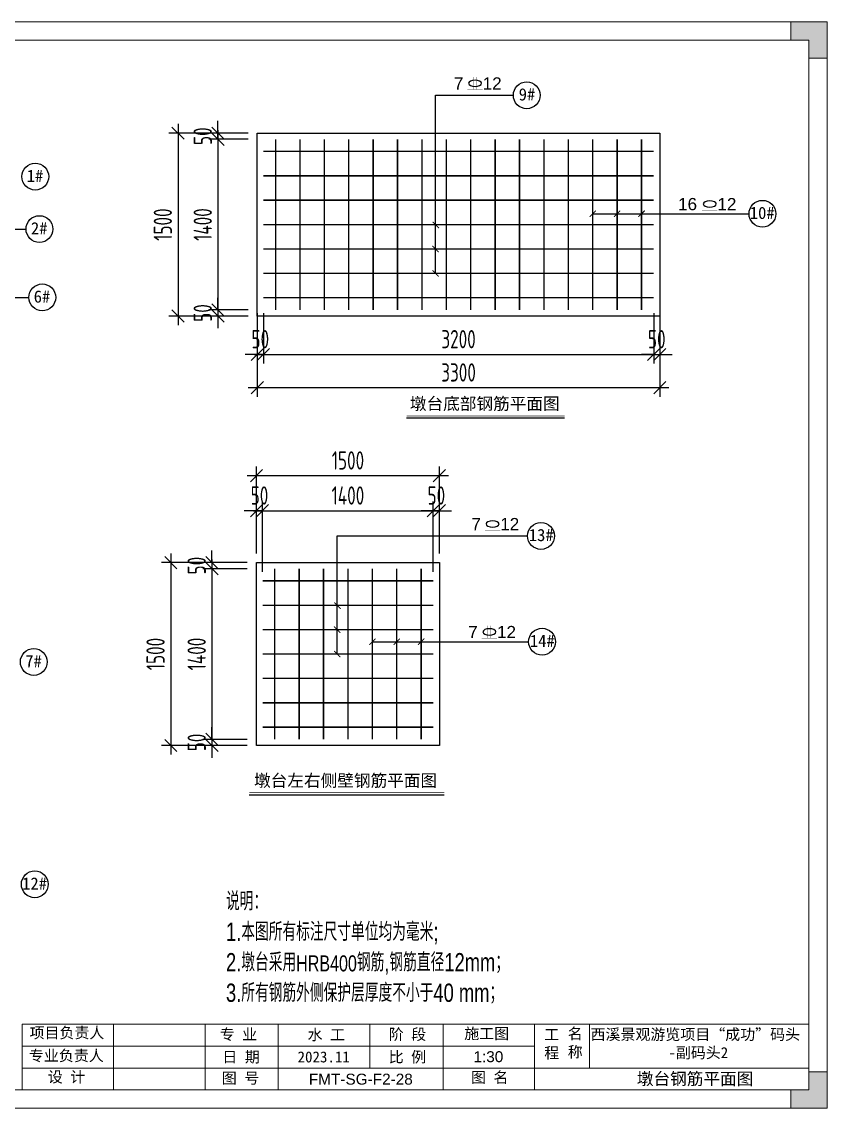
# Model space of a CAD drawing. Header units: millimetres. Extents: x 136606 to 1231039, y 82794 to 127364.
# Drawn here: x 995280 to 1001883, y 118454 to 127364 of the extents above; entities that cross this region are included whole.
import ezdxf
from ezdxf import colors
from ezdxf.entities.mleader import LeaderData, LeaderLine
from ezdxf.math import Vec2, Vec3

# ---------------------------------------------------------------- set-up
doc = ezdxf.new("R2010")
doc.units = ezdxf.units.MM
for name, color, linetype in [('00打印图框', 255, 'Continuous'), ('Frame and TB', 7, 'Continuous'), ('标识', 20, 'Continuous')]:
    doc.layers.add(name, color=color, linetype=linetype)
doc.layers.add('图框', color=7, linetype='Continuous', lineweight=13)
doc.layers.add('文本', color=3, linetype='Continuous', lineweight=13)
doc.styles.add('Arial', font='arial.ttf')
doc.styles.add('hztxt', font='ros1.shx', dxfattribs={"width": 0.8, "bigfont": 'hztxt.shx'})
doc.styles.get("Standard").update_dxf_attribs({"font": 'arial.ttf'})
doc.dimstyles.new('DIM-50', dxfattribs={"dimscale": 50, "dimtxt": 3, "dimasz": 2, "dimexe": 1.5, "dimexo": 1.5, "dimgap": 1, "dimtad": 1, "dimdec": 1, "dimdsep": 46, "dimtxsty": 'hztxt', "dimblk": 'OBLIQUE', "dimcen": 0, "dimdle": 1.5, "dimclrd": 9, "dimclre": 9, "dimclrt": 2, "dimadec": 1, "dimazin": 0, "dimtfac": 1, "dimtdec": 1, "dimtix": 1, "dimtmove": 2, "dimatfit": 3, "dimldrblk": 'OBLIQUE', "dimfxl": 15, "dimtolj": 1, "dimtzin": 0, "dimarcsym": 1})

# ---------------------------------------------------------------- blocks, each defined once
blk = doc.blocks.new('_Oblique')
at = {"color": 0, "linetype": 'ByBlock', "lineweight": -2}
blk.add_line((-0.5, -0.5), (0.5, 0.5), dxfattribs=at)
blk = doc.blocks.new('*D1852')
at = {"color": 9, "lineweight": -2, "transparency": 16777216}
for p, q in [((997253.9, 123003.8), (997253.9, 123428.7)), ((998653.9, 122853.8), (998653.9, 123428.7)), ((997178.9, 123353.7), (998728.9, 123353.7))]:
    blk.add_line(p, q, dxfattribs=at)
at = {"layer": 'Defpoints', "color": 0, "transparency": 16777216}
for p in [(998653.9, 123353.7), (997253.9, 122928.8, 0), (998653.9, 122778.8, 0)]:
    blk.add_point(p, dxfattribs=at)
at = {"color": 9, "lineweight": -2, "transparency": 16777216, "xscale": 100, "yscale": 100, "zscale": 100, "rotation": 180}
blk.add_blockref('_Oblique', (997253.9, 123353.7), dxfattribs=at)
at = {"color": 9, "lineweight": -2, "transparency": 16777216, "xscale": 100, "yscale": 100, "zscale": 100}
blk.add_blockref('_Oblique', (998653.9, 123353.7), dxfattribs=at)
at = {"color": 2, "transparency": 16777216, "insert": (997953.9, 123478.7), "char_height": 150, "attachment_point": 5, "style": 'hztxt'}
blk.add_mtext('\\A1;1400', dxfattribs=at)
blk = doc.blocks.new('*D1853')
at = {"color": 9, "lineweight": -2, "transparency": 16777216}
for p, q in [((997203.9, 123003.8), (997203.9, 123716.3)), ((998703.9, 123003.8), (998703.9, 123716.3)), ((998778.9, 123641.3), (997128.9, 123641.3))]:
    blk.add_line(p, q, dxfattribs=at)
at = {"layer": 'Defpoints', "color": 0, "transparency": 16777216}
for p in [(997203.9, 123641.3), (997203.9, 122928.8, 0), (998703.9, 122928.8, 0)]:
    blk.add_point(p, dxfattribs=at)
at = {"color": 9, "lineweight": -2, "transparency": 16777216, "xscale": 100, "yscale": 100, "zscale": 100, "rotation": 180}
blk.add_blockref('_Oblique', (997203.9, 123641.3), dxfattribs=at)
at = {"color": 9, "lineweight": -2, "transparency": 16777216, "xscale": 100, "yscale": 100, "zscale": 100}
blk.add_blockref('_Oblique', (998703.9, 123641.3), dxfattribs=at)
at = {"color": 2, "transparency": 16777216, "insert": (997953.9, 123766.3), "char_height": 150, "attachment_point": 5, "style": 'hztxt'}
blk.add_mtext('\\A1;1500', dxfattribs=at)
blk = doc.blocks.new('GW-TK')
at = {"layer": '图框', "linetype": 'Continuous', "lineweight": 0}
h = blk.add_hatch(color=256, dxfattribs=at)
h.dxf.hatch_style = 1
h.paths.add_polyline_path([(927593.55, 464715.01), (927593.55, 464710.01), (927598.55, 464710.01), (927598.55, 464705.01), (927603.55, 464705.01), (927603.55, 464715.01)])
h = blk.add_hatch(color=256, dxfattribs=at)
h.dxf.hatch_style = 1
h.paths.add_polyline_path([(927603.55, 464418.01), (927603.55, 464428.01), (927598.55, 464428.01), (927598.55, 464423.01), (927593.55, 464423.01), (927593.55, 464418.01)])
at = {"layer": '图框', "linetype": 'Continuous'}
for p, q in [((927383.55, 464441.02), (927383.55, 464423.01)), ((927408.55, 464441.02), (927408.55, 464423.01)), ((927433.55, 464441.02), (927433.55, 464423.01)), ((927453.55, 464441.02), (927453.55, 464423.01)), ((927478.55, 464441.02), (927478.55, 464429.01)), ((927498.55, 464441.02), (927498.55, 464423.01)), ((927523.55, 464441.02), (927523.55, 464423.01)), ((927538.55, 464441.02), (927538.55, 464429.01)), ((927383.55, 464435.01), (927523.55, 464435.01)), ((927451.56, 464429.01), (927383.55, 464429.01)), ((927383.55, 464429.01), (927598.55, 464429.01))]:
    blk.add_line(p, q, dxfattribs=at)
at = {"layer": '图框'}
for points in [[(927183.55, 464715.01), (927603.55, 464715.01), (927603.55, 464418.01), (927183.55, 464418.01)], [(927188.55, 464710.01), (927598.55, 464710.01), (927598.55, 464423.01), (927188.55, 464423.01)]]:
    blk.add_lwpolyline(points, close=True, dxfattribs=at)
at = {"layer": '图框', "linetype": 'Continuous', "lineweight": 0}
for points in [[(927598.55, 464705.01), (927598.55, 464710.01), (927593.55, 464710.01), (927593.55, 464715.01), (927603.55, 464715.01), (927603.55, 464705.01)], [(927598.55, 464428.01), (927598.55, 464423.01), (927593.55, 464423.01), (927593.55, 464418.01), (927603.55, 464418.01), (927603.55, 464428.01)]]:
    blk.add_lwpolyline(points, close=True, dxfattribs=at)
at = {"layer": '图框', "linetype": 'Continuous'}
blk.add_lwpolyline([(927383.55, 464441.02), (927598.55, 464441.02)], dxfattribs=at)
at = {"layer": '图框', "linetype": 'Continuous', "char_height": 3, "attachment_point": 1}
for s, width, heights, insert in [('{\\fSimSun|b0|i0|c134|p2;项目负责人}', 26.0225, [0], (927385.56, 464440.15)), ('{\\fSimSun|b0|i0|c134|p2;名 称}', 5.2119, [0], (927532.62, 464439.93)), ('{\\fSimSun|b0|i0|c134|p2;专 业}', 12.8345, [0], (927437.53, 464439.73)), ('{\\fSimSun|b0|i0|c134|p2;阶 段}', 17.4775, [0], (927483.73, 464439.73)), ('{\\fSimSun|b0|i0|c134|p2;工 程}', 5.2119, [0], (927526.21, 464439.66)), ('{\\fSimSun|b0|i0|c134|p2;专业负责人}', 24.6361, [2.04], (927385.39, 464433.9)), ('{\\fSimSun|b0|i0|c134|p2;日 期}', 11.224, [0], (927438.25, 464433.55)), ('{\\fSimSun|b0|i0|c134|p2;比 例}', 10.9146, [0], (927483.71, 464433.55)), ('{\\fSimSun|b0|i0|c134|p2;设 计}', 16.2353, [0], (927390.55, 464428.09)), ('{\\fSimSun|b0|i0|c134|p2;图 号}', 23.6261, [0], (927438.11, 464427.75)), ('{\\fSimSun|b0|i0|c134|p2;图 名}', 12.066, [0], (927506.19, 464427.94))]:
    blk.add_mtext_dynamic_manual_height_columns(s, width=width, gutter_width=17.5, heights=heights, dxfattribs=dict(at, insert=insert))
at = {"layer": '图框', "color": 3, "linetype": 'Continuous', "char_height": 3, "attachment_point": 1}
for s, width, insert in [('\\pt9;{\\fSimSun|b0|i0|c134|p2;施工图}', 18.6303, (927504.36, 464439.94)), ('{\\fSimSun|b0|i0|c134|p2;水 工}', 11.224, (927461.55, 464439.63)), ('\\pi0.39911,t9.39911;{\\fSimSun|b0|i0|c134|p2;西溪景观游览项目“成功”码头\\P\\pi21.67411,t30.67411;-副码头2}', 60.0149, (927538.45, 464439.71)), ('{\\fSimSun|b0|i0|c134|p2;2023.11}', 11.224, (927458.8, 464433.55))]:
    blk.add_mtext_dynamic_manual_height_columns(s, width=width, gutter_width=17.5, heights=[0], dxfattribs=dict(at, insert=insert))
blk = doc.blocks.new('*D1880')
at = {"color": 9, "lineweight": -2, "transparency": 16777216}
for p, q in [((996561.6, 126525.3), (996561.6, 124875.3)), ((997135.7, 126450.3), (996486.6, 126450.3)), ((997135.7, 124950.3), (996486.6, 124950.3))]:
    blk.add_line(p, q, dxfattribs=at)
at = {"layer": 'Defpoints', "color": 0, "transparency": 16777216}
for p in [(997210.7, 126450.3), (996561.6, 124950.3), (997210.7, 124950.3)]:
    blk.add_point(p, dxfattribs=at)
at = {"color": 9, "lineweight": -2, "transparency": 16777216, "xscale": 100, "yscale": 100, "zscale": 100}
for p, rotation in [((996561.6, 126450.3), 90), ((996561.6, 124950.3), 270)]:
    blk.add_blockref('_Oblique', p, dxfattribs=dict(at, rotation=rotation))
at = {"color": 2, "transparency": 16777216, "insert": (996436.6, 125700.3), "char_height": 150, "attachment_point": 5, "rotation": 90, "style": 'hztxt'}
blk.add_mtext('\\A1;1500', dxfattribs=at)
blk = doc.blocks.new('*D1882')
at = {"color": 9, "lineweight": -2, "transparency": 16777216}
for p, q in [((997210.7, 124875.3), (997210.7, 124288)), ((1000510.7, 124875.3), (1000510.7, 124288)), ((1000585.7, 124363), (997135.7, 124363))]:
    blk.add_line(p, q, dxfattribs=at)
at = {"layer": 'Defpoints', "color": 0, "transparency": 16777216}
for p in [(997210.7, 124950.3), (1000510.7, 124950.3), (997210.7, 124363)]:
    blk.add_point(p, dxfattribs=at)
at = {"color": 9, "lineweight": -2, "transparency": 16777216, "xscale": 100, "yscale": 100, "zscale": 100, "rotation": 180}
blk.add_blockref('_Oblique', (997210.7, 124363), dxfattribs=at)
at = {"color": 9, "lineweight": -2, "transparency": 16777216, "xscale": 100, "yscale": 100, "zscale": 100}
blk.add_blockref('_Oblique', (1000510.7, 124363), dxfattribs=at)
at = {"color": 2, "transparency": 16777216, "insert": (998860.7, 124488), "char_height": 150, "attachment_point": 5, "style": 'hztxt'}
blk.add_mtext('\\A1;3300', dxfattribs=at)
blk = doc.blocks.new('_ArchTick')
at = {"color": 0, "linetype": 'ByBlock', "const_width": 0.15}
blk.add_lwpolyline([(-0.5, -0.5), (0.5, 0.5)], dxfattribs=at)
blk = doc.blocks.new('*D1897')
at = {"color": 9, "lineweight": -2, "transparency": 16777216}
for p, q in [((997203.9, 123003.8), (997203.9, 123428.7)), ((997253.9, 122853.8), (997253.9, 123428.7)), ((997203.9, 123353.7), (997103.9, 123353.7)), ((997253.9, 123353.7), (997203.9, 123353.7)), ((997253.9, 123353.7), (997353.9, 123353.7))]:
    blk.add_line(p, q, dxfattribs=at)
at = {"layer": 'Defpoints', "color": 0, "transparency": 16777216}
for p in [(997203.9, 123353.7), (997203.9, 122928.8), (997253.9, 122778.8)]:
    blk.add_point(p, dxfattribs=at)
at = {"color": 9, "lineweight": -2, "transparency": 16777216, "xscale": 100, "yscale": 100, "zscale": 100}
blk.add_blockref('_Oblique', (997203.9, 123353.7), dxfattribs=at)
at = {"color": 9, "lineweight": -2, "transparency": 16777216, "xscale": 100, "yscale": 100, "zscale": 100, "rotation": 180}
blk.add_blockref('_Oblique', (997253.9, 123353.7), dxfattribs=at)
at = {"color": 2, "transparency": 16777216, "insert": (997228.9, 123478.7), "char_height": 150, "attachment_point": 5, "style": 'hztxt'}
blk.add_mtext('\\A1;50', dxfattribs=at)
blk = doc.blocks.new('*D1898')
at = {"color": 9, "lineweight": -2, "transparency": 16777216}
for p, q in [((998653.9, 123003.8), (998653.9, 123428.7)), ((998703.9, 123003.8), (998703.9, 123428.7)), ((998653.9, 123353.7), (998553.9, 123353.7)), ((998703.9, 123353.7), (998653.9, 123353.7)), ((998703.9, 123353.7), (998803.9, 123353.7))]:
    blk.add_line(p, q, dxfattribs=at)
at = {"layer": 'Defpoints', "color": 0, "transparency": 16777216}
for p in [(998653.9, 123353.7), (998653.9, 122928.8), (998703.9, 122928.8)]:
    blk.add_point(p, dxfattribs=at)
at = {"color": 9, "lineweight": -2, "transparency": 16777216, "xscale": 100, "yscale": 100, "zscale": 100}
blk.add_blockref('_Oblique', (998653.9, 123353.7), dxfattribs=at)
at = {"color": 9, "lineweight": -2, "transparency": 16777216, "xscale": 100, "yscale": 100, "zscale": 100, "rotation": 180}
blk.add_blockref('_Oblique', (998703.9, 123353.7), dxfattribs=at)
at = {"color": 2, "transparency": 16777216, "insert": (998678.9, 123478.7), "char_height": 150, "attachment_point": 5, "style": 'hztxt'}
blk.add_mtext('\\A1;50', dxfattribs=at)
blk = doc.blocks.new('*D1899')
at = {"color": 9, "lineweight": -2, "transparency": 16777216}
for p, q in [((996888.7, 126450.3), (996888.7, 126550.3)), ((997135.7, 126450.3), (996813.7, 126450.3)), ((996888.7, 126400.3), (996888.7, 126450.3)), ((997135.7, 126400.3), (996813.7, 126400.3)), ((996888.7, 126400.3), (996888.7, 126300.3))]:
    blk.add_line(p, q, dxfattribs=at)
at = {"layer": 'Defpoints', "color": 0, "transparency": 16777216}
for p in [(996888.7, 126450.3), (997210.7, 126450.3), (997210.7, 126400.3)]:
    blk.add_point(p, dxfattribs=at)
at = {"color": 9, "lineweight": -2, "transparency": 16777216, "xscale": 100, "yscale": 100, "zscale": 100}
for p, rotation in [((996888.7, 126450.3), 270), ((996888.7, 126400.3), 90)]:
    blk.add_blockref('_Oblique', p, dxfattribs=dict(at, rotation=rotation))
at = {"color": 2, "transparency": 16777216, "insert": (996763.7, 126425.3), "char_height": 150, "attachment_point": 5, "rotation": 90, "style": 'hztxt'}
blk.add_mtext('\\A1;50', dxfattribs=at)
blk = doc.blocks.new('*D1900')
at = {"color": 9, "lineweight": -2, "transparency": 16777216}
for p, q in [((996888.7, 126475.3), (996888.7, 124925.3)), ((997135.7, 126400.3), (996813.7, 126400.3)), ((997135.7, 125000.3), (996813.7, 125000.3))]:
    blk.add_line(p, q, dxfattribs=at)
at = {"layer": 'Defpoints', "color": 0, "transparency": 16777216}
for p in [(997210.7, 126400.3), (996888.7, 125000.3), (997210.7, 125000.3)]:
    blk.add_point(p, dxfattribs=at)
at = {"color": 9, "lineweight": -2, "transparency": 16777216, "xscale": 100, "yscale": 100, "zscale": 100}
for p, rotation in [((996888.7, 126400.3), 90), ((996888.7, 125000.3), 270)]:
    blk.add_blockref('_Oblique', p, dxfattribs=dict(at, rotation=rotation))
at = {"color": 2, "transparency": 16777216, "insert": (996763.7, 125700.3), "char_height": 150, "attachment_point": 5, "rotation": 90, "style": 'hztxt'}
blk.add_mtext('\\A1;1400', dxfattribs=at)
blk = doc.blocks.new('*D1901')
at = {"color": 9, "lineweight": -2, "transparency": 16777216}
for p, q in [((996888.7, 125000.3), (996888.7, 125100.3)), ((997135.7, 125000.3), (996813.7, 125000.3)), ((997135.7, 124950.3), (996813.7, 124950.3)), ((996888.7, 125000.3), (996888.7, 124950.3)), ((996888.7, 124950.3), (996888.7, 124850.3))]:
    blk.add_line(p, q, dxfattribs=at)
at = {"layer": 'Defpoints', "color": 0, "transparency": 16777216}
for p in [(996888.7, 124950.3), (997210.7, 125000.3), (997210.7, 124950.3)]:
    blk.add_point(p, dxfattribs=at)
at = {"color": 9, "lineweight": -2, "transparency": 16777216, "xscale": 100, "yscale": 100, "zscale": 100}
for p, rotation in [((996888.7, 125000.3), 270), ((996888.7, 124950.3), 90)]:
    blk.add_blockref('_Oblique', p, dxfattribs=dict(at, rotation=rotation))
at = {"color": 2, "transparency": 16777216, "insert": (996763.7, 124975.3), "char_height": 150, "attachment_point": 5, "rotation": 90, "style": 'hztxt'}
blk.add_mtext('\\A1;50', dxfattribs=at)
blk = doc.blocks.new('*D1902')
at = {"color": 9, "lineweight": -2, "transparency": 16777216}
for p, q in [((997210.7, 124975.3), (997210.7, 124560.6)), ((997260.7, 124975.3), (997260.7, 124560.6)), ((997210.7, 124635.6), (997110.7, 124635.6)), ((997260.7, 124635.6), (997210.7, 124635.6)), ((997260.7, 124635.6), (997360.7, 124635.6))]:
    blk.add_line(p, q, dxfattribs=at)
at = {"layer": 'Defpoints', "color": 0, "transparency": 16777216}
for p in [(997210.7, 125050.3), (997260.7, 125050.3), (997210.7, 124635.6)]:
    blk.add_point(p, dxfattribs=at)
at = {"color": 9, "lineweight": -2, "transparency": 16777216, "xscale": 100, "yscale": 100, "zscale": 100}
blk.add_blockref('_Oblique', (997210.7, 124635.6), dxfattribs=at)
at = {"color": 9, "lineweight": -2, "transparency": 16777216, "xscale": 100, "yscale": 100, "zscale": 100, "rotation": 180}
blk.add_blockref('_Oblique', (997260.7, 124635.6), dxfattribs=at)
at = {"color": 2, "transparency": 16777216, "insert": (997235.7, 124760.6), "char_height": 150, "attachment_point": 5, "style": 'hztxt'}
blk.add_mtext('\\A1;50', dxfattribs=at)
blk = doc.blocks.new('*D1903')
at = {"color": 9, "lineweight": -2, "transparency": 16777216}
for p, q in [((997260.7, 124975.3), (997260.7, 124560.6)), ((1000460.7, 124975.3), (1000460.7, 124560.6)), ((997185.7, 124635.6), (1000535.7, 124635.6))]:
    blk.add_line(p, q, dxfattribs=at)
at = {"layer": 'Defpoints', "color": 0, "transparency": 16777216}
for p in [(997260.7, 125050.3), (1000460.7, 125050.3), (1000460.7, 124635.6)]:
    blk.add_point(p, dxfattribs=at)
at = {"color": 9, "lineweight": -2, "transparency": 16777216, "xscale": 100, "yscale": 100, "zscale": 100, "rotation": 180}
blk.add_blockref('_Oblique', (997260.7, 124635.6), dxfattribs=at)
at = {"color": 9, "lineweight": -2, "transparency": 16777216, "xscale": 100, "yscale": 100, "zscale": 100}
blk.add_blockref('_Oblique', (1000460.7, 124635.6), dxfattribs=at)
at = {"color": 2, "transparency": 16777216, "insert": (998860.7, 124760.6), "char_height": 150, "attachment_point": 5, "style": 'hztxt'}
blk.add_mtext('\\A1;3200', dxfattribs=at)
blk = doc.blocks.new('*D1904')
at = {"color": 9, "lineweight": -2, "transparency": 16777216}
for p, q in [((1000460.7, 124975.3), (1000460.7, 124560.6)), ((1000510.7, 124975.3), (1000510.7, 124560.6)), ((1000460.7, 124635.6), (1000360.7, 124635.6)), ((1000460.7, 124635.6), (1000510.7, 124635.6)), ((1000510.7, 124635.6), (1000610.7, 124635.6))]:
    blk.add_line(p, q, dxfattribs=at)
at = {"layer": 'Defpoints', "color": 0, "transparency": 16777216}
for p in [(1000460.7, 125050.3), (1000510.7, 125050.3), (1000510.7, 124635.6)]:
    blk.add_point(p, dxfattribs=at)
at = {"color": 9, "lineweight": -2, "transparency": 16777216, "xscale": 100, "yscale": 100, "zscale": 100}
blk.add_blockref('_Oblique', (1000460.7, 124635.6), dxfattribs=at)
at = {"color": 9, "lineweight": -2, "transparency": 16777216, "xscale": 100, "yscale": 100, "zscale": 100, "rotation": 180}
blk.add_blockref('_Oblique', (1000510.7, 124635.6), dxfattribs=at)
at = {"color": 2, "transparency": 16777216, "insert": (1000485.7, 124760.6), "char_height": 150, "attachment_point": 5, "style": 'hztxt'}
blk.add_mtext('\\A1;50', dxfattribs=at)
blk = doc.blocks.new('钢筋符号')
at = {"const_width": 1}
for points in [[(327746.8, 120569.8), (327746.8, 120466.6)], [(327771.8, 120569.8), (327771.8, 120466.6)], [(327696.8, 120466.6), (327821.8, 120466.6)]]:
    blk.add_lwpolyline(points, dxfattribs=at)
blk.add_ellipse((327759.3, 120517.6), major_axis=(53.4, 0), ratio=0.493333)
blk = doc.blocks.new('*U1922')
at = {"layer": 'Frame and TB'}
blk.add_blockref('钢筋符号', (-327759.3, -120518.2), dxfattribs=at)
blk = doc.blocks.new('*U1923')
at = {"color": 0, "linetype": 'ByBlock', "lineweight": -2, "transparency": 16777216}
blk.add_blockref('*U1922', (0, 0), dxfattribs=at)
blk = doc.blocks.new('*U1920')
at = {"layer": 'Frame and TB'}
blk.add_blockref('钢筋符号', (-327759.3, -120518.2), dxfattribs=at)
blk = doc.blocks.new('*U1921')
at = {"color": 0, "linetype": 'ByBlock', "lineweight": -2, "transparency": 16777216}
blk.add_blockref('*U1920', (0, 0), dxfattribs=at)
blk = doc.blocks.new('*U1926')
at = {"layer": 'Frame and TB'}
blk.add_blockref('钢筋符号', (-327759.3, -120518.2), dxfattribs=at)
blk = doc.blocks.new('*U1927')
at = {"color": 0, "linetype": 'ByBlock', "lineweight": -2, "transparency": 16777216}
blk.add_blockref('*U1926', (0, 0), dxfattribs=at)
blk = doc.blocks.new('*U1924')
at = {"layer": 'Frame and TB'}
blk.add_blockref('钢筋符号', (-327759.3, -120518.2), dxfattribs=at)
blk = doc.blocks.new('*U1925')
at = {"color": 0, "linetype": 'ByBlock', "lineweight": -2, "transparency": 16777216}
blk.add_blockref('*U1924', (0, 0), dxfattribs=at)
blk = doc.blocks.new('*D1928')
at = {"color": 9, "lineweight": -2, "transparency": 16777216}
for p, q in [((996839.1, 122928.8), (996839.1, 123028.8)), ((997128.9, 122928.8), (996764.1, 122928.8)), ((997128.9, 122878.8), (996764.1, 122878.8)), ((996839.1, 122928.8), (996839.1, 122878.8)), ((996839.1, 122878.8), (996839.1, 122778.8))]:
    blk.add_line(p, q, dxfattribs=at)
at = {"layer": 'Defpoints', "color": 0, "transparency": 16777216}
for p in [(996839.1, 122878.8), (997203.9, 122928.8, 0), (997203.9, 122878.8, 0)]:
    blk.add_point(p, dxfattribs=at)
at = {"color": 9, "lineweight": -2, "transparency": 16777216, "xscale": 100, "yscale": 100, "zscale": 100}
for p, rotation in [((996839.1, 122928.8), 270), ((996839.1, 122878.8), 90)]:
    blk.add_blockref('_Oblique', p, dxfattribs=dict(at, rotation=rotation))
at = {"color": 2, "transparency": 16777216, "insert": (996714.1, 122903.8), "char_height": 150, "attachment_point": 5, "rotation": 90, "style": 'hztxt'}
blk.add_mtext('\\A1;50', dxfattribs=at)
blk = doc.blocks.new('*D1929')
at = {"color": 9, "lineweight": -2, "transparency": 16777216}
for p, q in [((997128.9, 122878.8), (996764.1, 122878.8)), ((996839.1, 122953.8), (996839.1, 121403.8)), ((997128.9, 121478.8), (996764.1, 121478.8))]:
    blk.add_line(p, q, dxfattribs=at)
at = {"layer": 'Defpoints', "color": 0, "transparency": 16777216}
for p in [(997203.9, 122878.8, 0), (996839.1, 121478.8), (997203.9, 121478.8, 0)]:
    blk.add_point(p, dxfattribs=at)
at = {"color": 9, "lineweight": -2, "transparency": 16777216, "xscale": 100, "yscale": 100, "zscale": 100}
for p, rotation in [((996839.1, 122878.8), 90), ((996839.1, 121478.8), 270)]:
    blk.add_blockref('_Oblique', p, dxfattribs=dict(at, rotation=rotation))
at = {"color": 2, "transparency": 16777216, "insert": (996714.1, 122178.8), "char_height": 150, "attachment_point": 5, "rotation": 90, "style": 'hztxt'}
blk.add_mtext('\\A1;1400', dxfattribs=at)
blk = doc.blocks.new('*D1930')
at = {"color": 9, "lineweight": -2, "transparency": 16777216}
for p, q in [((996501.9, 123003.8), (996501.9, 121353.8)), ((997128.9, 122928.8), (996426.9, 122928.8)), ((997128.9, 121428.8), (996426.9, 121428.8))]:
    blk.add_line(p, q, dxfattribs=at)
at = {"layer": 'Defpoints', "color": 0, "transparency": 16777216}
for p in [(997203.9, 122928.8, 0), (996501.9, 121428.8), (997203.9, 121428.8, 0)]:
    blk.add_point(p, dxfattribs=at)
at = {"color": 9, "lineweight": -2, "transparency": 16777216, "xscale": 100, "yscale": 100, "zscale": 100}
for p, rotation in [((996501.9, 122928.8), 90), ((996501.9, 121428.8), 270)]:
    blk.add_blockref('_Oblique', p, dxfattribs=dict(at, rotation=rotation))
at = {"color": 2, "transparency": 16777216, "insert": (996376.9, 122178.8), "char_height": 150, "attachment_point": 5, "rotation": 90, "style": 'hztxt'}
blk.add_mtext('\\A1;1500', dxfattribs=at)
blk = doc.blocks.new('*D1931')
at = {"color": 9, "lineweight": -2, "transparency": 16777216}
for p, q in [((996839.1, 121478.8), (996839.1, 121578.8)), ((997128.9, 121478.8), (996764.1, 121478.8)), ((996839.1, 121478.8), (996839.1, 121428.8)), ((997128.9, 121428.8), (996764.1, 121428.8)), ((996839.1, 121428.8), (996839.1, 121328.8))]:
    blk.add_line(p, q, dxfattribs=at)
at = {"layer": 'Defpoints', "color": 0, "transparency": 16777216}
for p in [(997203.9, 121478.8), (996839.1, 121428.8), (997203.9, 121428.8)]:
    blk.add_point(p, dxfattribs=at)
at = {"color": 9, "lineweight": -2, "transparency": 16777216, "xscale": 100, "yscale": 100, "zscale": 100}
for p, rotation in [((996839.1, 121478.8), 270), ((996839.1, 121428.8), 90)]:
    blk.add_blockref('_Oblique', p, dxfattribs=dict(at, rotation=rotation))
at = {"color": 2, "transparency": 16777216, "insert": (996714.1, 121453.8), "char_height": 150, "attachment_point": 5, "rotation": 90, "style": 'hztxt'}
blk.add_mtext('\\A1;50', dxfattribs=at)

msp = doc.modelspace()

# ---------------------------------------------------------------- linework, layer by layer
for p, q in [((998434.4163, 124115.743), (999729.324, 124115.743)), ((997145.2914, 121025.3509), (998744.0186, 121025.3509))]:
    msp.add_line(p, q)
msp.add_lwpolyline([(997210.679, 126450.3416), (1000510.679, 126450.3416), (1000510.679, 124950.3416), (997210.679, 124950.3416), (997210.679, 126450.3416)])
for points, const_width in [([(1000134.8392, 125763.3283), (1000186.6013, 125814.7396)], 8), ([(1000334.8392, 125763.3283), (1000386.6013, 125814.7396)], 8), ([(998700.4039, 125671.7865), (998648.6418, 125723.1978)], 8), ([(998698.4051, 125474.612), (998646.643, 125526.0233)], 8), ([(998434.4163, 124131.543), (999729.324, 124131.543)], 5.4), ([(997893.9257, 122550.2487), (997842.1636, 122601.6601)], 8), ([(997891.9269, 122353.0743), (997840.1648, 122404.4856)], 8), ([(998328.0392, 122254.1074), (998379.8013, 122305.5187)], 8), ([(998528.0392, 122254.1074), (998579.8013, 122305.5187)], 8), ([(997145.2914, 121041.1509), (998744.0186, 121041.1509)], 5.4)]:
    msp.add_lwpolyline(points, dxfattribs=dict(const_width=const_width))
msp.add_lwpolyline([(997203.9202, 122928.7799), (998703.9202, 122928.7799), (998703.9202, 121428.8039), (997203.9202, 121428.8039)], close=True)
for centre in [(999419.9052, 126760.7947), (995390.9061, 126093.9118), (1001352.2665, 125789.0339), (995425.2816, 125663.4013), (995448.1275, 125103.3379), (999536.5946, 123147.3238), (999545.4665, 122279.813), (995378.8156, 122113.9797), (995387.0468, 120290.5647)]:
    msp.add_circle(centre, 110)
at = {"layer": '标识', "const_width": 12}
for points in [[(997360.7202, 126400.3176), (997360.7202, 125000.3176)], [(997560.7202, 126400.3176), (997560.7202, 125000.3176)], [(997760.7202, 126400.3176), (997760.7202, 125000.3176)], [(997960.7202, 126400.3176), (997960.7202, 125000.3176)], [(998160.7202, 126400.3176), (998160.7202, 125000.3176)], [(998360.7202, 126400.3176), (998360.7202, 125000.3176)], [(998560.7202, 126400.3176), (998560.7202, 125000.3176)], [(998760.7202, 126400.3176), (998760.7202, 125000.3176)], [(998960.7202, 126400.3176), (998960.7202, 125000.3176)], [(999160.7202, 126400.3176), (999160.7202, 125000.3176)], [(999360.7202, 126400.3176), (999360.7202, 125000.3176)], [(999560.7202, 126400.3176), (999560.7202, 125000.3176)], [(999760.7202, 126400.3176), (999760.7202, 125000.3176)], [(999960.7202, 126400.3176), (999960.7202, 125000.3176)], [(1000160.7202, 126400.3176), (1000160.7202, 125000.3176)], [(1000360.7202, 126400.3176), (1000360.7202, 125000.3176)], [(997260.7202, 126300.3176), (1000460.679, 126300.3176)], [(997260.7202, 126100.3176), (1000460.679, 126100.3176)], [(997260.7202, 125900.3176), (1000460.679, 125900.3176)], [(997260.7202, 125700.3176), (1000460.679, 125700.3176)], [(997260.7202, 125500.3176), (1000460.679, 125500.3176)], [(997260.7202, 125300.3176), (1000460.679, 125300.3176)], [(997260.7202, 125100.3176), (1000460.679, 125100.3176)], [(997353.9202, 122878.7799), (997353.9202, 121478.7799)], [(997553.9202, 122878.7799), (997553.9202, 121478.7799)], [(997753.9202, 122878.7799), (997753.9202, 121478.7799)], [(997953.9202, 122878.7799), (997953.9202, 121478.7799)], [(998153.9202, 122878.7799), (998153.9202, 121478.7799)], [(998353.9202, 122878.7799), (998353.9202, 121478.7799)], [(998553.9202, 122878.7799), (998553.9202, 121478.7799)], [(997253.9202, 122778.7799), (998653.9202, 122778.7799)], [(997253.9202, 122578.7799), (998653.9202, 122578.7799)], [(997253.9202, 122378.7799), (998653.9202, 122378.7799)], [(997253.9202, 122178.7799), (998653.9202, 122178.7799)], [(997253.9202, 121978.7799), (998653.9202, 121978.7799)], [(997253.9202, 121778.7799), (998653.9202, 121778.7799)], [(997253.9202, 121578.7799), (998653.9202, 121578.7799)]]:
    msp.add_lwpolyline(points, dxfattribs=at)

# ---------------------------------------------------------------- block references
at = {"xscale": -1}
for name, p in [('*U1921', (998995.7499, 126859.4823)), ('*U1923', (1000920.0966, 125869.942)), ('*U1925', (999139.4505, 123246.0114)), ('*U1927', (999113.2966, 122360.7211))]:
    msp.add_blockref(name, p, dxfattribs=at)
at = {"layer": '文本', "xscale": 30, "yscale": 30, "zscale": 30}
msp.add_blockref('GW-TK', (-26826223.1272, -13814086.4654), dxfattribs=at)

# ---------------------------------------------------------------- texts
at = {"style": 'Arial'}
for s, p in [('7', (998822.8797, 126807.9874)), ('12', (999058.7764, 126807.9874)), ('16', (1000660.6005, 125818.447)), ('12', (1000983.1231, 125818.447)), ('7', (998966.5803, 123194.5165)), ('12', (999202.477, 123194.5165)), ('7', (998940.4264, 122309.2261)), ('12', (999176.3231, 122309.2261))]:
    msp.add_text(s, height=100, dxfattribs=at).set_placement(p)
at = {"char_height": 100, "attachment_point": 5, "line_spacing_factor": 2, "style": 'Arial'}
for s, insert in [('{\\fSimSun|b0|i0|c134|p2;9#}', (999421.9487, 126767.3391)), ('{\\fSimSun|b0|i0|c134|p2;1#}', (995388.8625, 126100.4563)), ('{\\fSimSun|b0|i0|c134|p2;10#}', (1001350.223, 125795.5784)), ('{\\fSimSun|b0|i0|c134|p2;2#}', (995423.238, 125669.9457)), ('{\\fSimSun|b0|i0|c134|p2;6#}', (995446.084, 125109.8824)), ('{\\fSimSun|b0|i0|c134|p2;墩台底部钢筋平面图}', (999075.7478, 124226.3046)), ('{\\fSimSun|b0|i0|c134|p2;13#}', (999538.6381, 123153.8683)), ('{\\fSimSun|b0|i0|c134|p2;14#}', (999547.5, 122286.3575)), ('{\\fSimSun|b0|i0|c134|p2;7#}', (995376.772, 122120.5241)), ('{\\fSimSun|b0|i0|c134|p2;墩台左右侧壁钢筋平面图}', (997934.624, 121135.9125)), ('{\\fSimSun|b0|i0|c134|p2;12#}', (995385.0033, 120297.1092)), ('{\\fSimSun|b0|i0|c134|p2;墩台钢筋平面图}', (1000799.9792, 118690.158))]:
    msp.add_mtext(s, dxfattribs=dict(at, insert=insert))
at = {"insert": (996954.1615, 120226.6157), "char_height": 150, "attachment_point": 1, "style": 'Arial'}
msp.add_mtext_dynamic_manual_height_columns('{\\Ffsdb-e,hztxt|c134;\\W0.75;说明：\\P1.本图所有标注尺寸单位均为毫米;\\P2.墩台采用\\H0.875x;HRB400\\H1.1429x;钢筋,钢筋直径12mm；\\P\\H0.99996x;3.所有钢筋外侧保护层厚度不小于40 mm；}', width=3886.542297, gutter_width=12.5, heights=[0], dxfattribs=at)
at = {"layer": '00打印图框', "color": 6, "char_height": 90, "attachment_point": 1, "style": 'Arial'}
for s, width, gutter_width, heights, insert in [('1:30', 39.404991, 2.8125, [0], (998982.8537, 118921.7981)), ('{\\C256;FMT-SG-F2-28}', 138.940173, 0, [18.9488], (997633.4339, 118737.5468))]:
    msp.add_mtext_dynamic_manual_height_columns(s, width=width, gutter_width=gutter_width, heights=heights, dxfattribs=dict(at, insert=insert))

# ---------------------------------------------------------------- dimensions: what is measured, and where the dimension line sits
for base, p1, p2, picture, middle in [((996561.6188, 124950.3416), (997210.679, 126450.3416), (997210.679, 124950.3416), '*D1880', (996436.6188, 125700.3416)), ((996888.6921, 126450.3416), (997210.679, 126400.3176), (997210.679, 126450.3416), '*D1899', (996763.6921, 126425.3296)), ((996888.6921, 125000.3176), (997210.679, 126400.3176), (997210.679, 125000.3176), '*D1900', (996763.6921, 125700.3176)), ((996888.6921, 124950.3416), (997210.679, 125000.3176), (997210.679, 124950.3416), '*D1901', (996763.6921, 124975.3296)), ((996501.8542, 121428.8039, -0.0005), (997203.9202, 122928.7799), (997203.9202, 121428.8039), '*D1930', (996376.8542, 122178.7919, -0.0005)), ((996839.0878, 122878.7799, -0.0005), (997203.9202, 122928.7799), (997203.9202, 122878.7799), '*D1928', (996714.0878, 122903.7799, -0.0005)), ((996839.0878, 121478.8039, -0.0005), (997203.9202, 122878.7799), (997203.9202, 121478.8039), '*D1929', (996714.0878, 122178.7919, -0.0005)), ((996839.0878, 121428.8039), (997203.9202, 121478.8039), (997203.9202, 121428.8039), '*D1931', (996714.0878, 121453.8039))]:
    dim = msp.add_linear_dim(base=base, p1=p1, p2=p2, angle=90, dimstyle='DIM-50')
    dim.commit()
    dim.dimension.update_dxf_attribs({"geometry": picture, "text_midpoint": middle})
for base, p1, p2, picture, middle in [((997210.679, 124635.5617), (997260.7202, 125050.3176), (997210.679, 125050.3176), '*D1902', (997235.6996, 124760.5617)), ((1000460.679, 124635.5617), (997260.7202, 125050.3176), (1000460.679, 125050.3176), '*D1903', (998860.6996, 124760.5617)), ((1000510.679, 124635.5617), (1000460.679, 125050.3176), (1000510.679, 125050.3176), '*D1904', (1000485.679, 124760.5617)), ((997210.679, 124362.9584), (1000510.679, 124950.3416), (997210.679, 124950.3416), '*D1882', (998860.679, 124487.9584)), ((997203.9202, 123641.2502, -0.0005), (998703.9202, 122928.7799), (997203.9202, 122928.7799), '*D1853', (997953.9202, 123766.2502, -0.0005)), ((997203.9202, 123353.6503), (997253.9202, 122778.7799), (997203.9202, 122928.7799), '*D1897', (997228.9202, 123478.6503)), ((998653.9202, 123353.6503, -0.0005), (997253.9202, 122928.7799), (998653.9202, 122778.7799), '*D1852', (997953.9202, 123478.6503, -0.0005)), ((998653.9202, 123353.6503), (998703.9202, 122928.7799), (998653.9202, 122928.7799), '*D1898', (998678.9202, 123478.6503))]:
    dim = msp.add_linear_dim(base=base, p1=p1, p2=p2, dimstyle='DIM-50')
    dim.commit()
    dim.dimension.update_dxf_attribs({"geometry": picture, "text_midpoint": middle})

# ---------------------------------------------------------------- leaders
ml = msp.add_multileader_mtext('Standard')
ml.set_content('', color=256)
ml.set_leader_properties()
ml.set_arrow_properties(name='ARCHTICK')
ml.build(insert=Vec2(0, 0))
ml.multileader.update_dxf_attribs({"dogleg_length": 1000, "arrow_head_size": 50})
ctx = ml.context
ctx.base_point, ctx.arrow_head_size, ctx.plane_origin = Vec3(999309.9052, 126760.7947), 50, Vec3(998672.5241, 125370.3416)
ctx.text_align_type = 2
notes = []
notes.append((ctx, [(0, (1, 1, 0), (998672.5241, 126760.7947), (1, 0), 637.3811, [(0, [(998672.5241, 125300.3176)], 0, [])])]))
ctx.mtext.insert, ctx.mtext.alignment, ctx.mtext.flow_direction = Vec3(999311.9052, 126762.7947), 3, 5
ml = msp.add_multileader_mtext('Standard')
ml.set_content('', color=256)
ml.set_leader_properties()
ml.set_arrow_properties(name='ARCHTICK')
ml.build(insert=Vec2(0, 0))
ml.multileader.update_dxf_attribs({"dogleg_length": 0, "arrow_head_size": 50})
ctx = ml.context
ctx.base_point, ctx.arrow_head_size, ctx.plane_origin = Vec3(1001238.2665, 125789.0339), 50, Vec3(999960.7202, 125789.0339)
notes.append((ctx, [(1, (1, 1, 0), (1001238.2665, 125789.0339), (1, 0), 0, [(0, [(999960.7202, 125789.0339)], 0, [])])]))
ctx.mtext.insert, ctx.mtext.flow_direction = Vec3(1001240.2665, 125791.0339), 5
ml = msp.add_multileader_mtext('Standard')
ml.set_content('', color=256)
ml.set_leader_properties()
ml.set_arrow_properties(name='ARCHTICK')
ml.build(insert=Vec2(0, 0))
ml.multileader.update_dxf_attribs({"dogleg_length": 0, "arrow_head_size": 50})
ctx = ml.context
ctx.base_point, ctx.arrow_head_size, ctx.plane_origin = Vec3(995311.2816, 125663.4013), 50, Vec3(993795.4593, 125663.4013)
notes.append((ctx, [(1, (1, 1, 0), (995311.2816, 125663.4013), (1, 0), 0, [(0, [(993795.4593, 125663.4013)], 0, [])])]))
ctx.mtext.insert, ctx.mtext.flow_direction = Vec3(995313.2816, 125665.4013), 5
ml = msp.add_multileader_mtext('Standard')
ml.set_content('', color=256)
ml.set_leader_properties()
ml.set_arrow_properties(name='ARCHTICK')
ml.build(insert=Vec2(0, 0))
ml.multileader.update_dxf_attribs({"dogleg_length": 0, "arrow_head_size": 50})
ctx = ml.context
ctx.base_point, ctx.arrow_head_size, ctx.plane_origin = Vec3(995334.1275, 125103.3379), 50, Vec3(994325.4593, 125103.3379)
notes.append((ctx, [(1, (1, 1, 0), (995334.1275, 125103.3379), (1, 0), 0, [(0, [(994395.4593, 125103.3379)], 0, [])])]))
ctx.mtext.insert, ctx.mtext.flow_direction = Vec3(995336.1275, 125105.3379), 5
ml = msp.add_multileader_mtext('Standard')
ml.set_content('', color=256)
ml.set_leader_properties()
ml.set_arrow_properties(name='ARCHTICK')
ml.build(insert=Vec2(0, 0))
ml.multileader.update_dxf_attribs({"dogleg_length": 1000, "arrow_head_size": 50})
ctx = ml.context
ctx.base_point, ctx.arrow_head_size, ctx.plane_origin = Vec3(999426.5946, 123147.3238), 50, Vec3(997866.0459, 122248.8039)
ctx.text_align_type = 2
notes.append((ctx, [(0, (1, 1, 0), (997866.0459, 123147.3238), (1, 0), 1560.5487, [(0, [(997866.0459, 122178.7799)], 0, [])])]))
ctx.mtext.insert, ctx.mtext.alignment, ctx.mtext.flow_direction = Vec3(999428.5946, 123149.3238), 3, 5
ml = msp.add_multileader_mtext('Standard')
ml.set_content('', color=256)
ml.set_leader_properties()
ml.set_arrow_properties(name='ARCHTICK')
ml.build(insert=Vec2(0, 0))
ml.multileader.update_dxf_attribs({"dogleg_length": 0, "arrow_head_size": 50})
ctx = ml.context
ctx.base_point, ctx.arrow_head_size, ctx.plane_origin = Vec3(999431.4665, 122279.813), 50, Vec3(998153.9202, 122279.813)
notes.append((ctx, [(1, (1, 1, 0), (999431.4665, 122279.813), (1, 0), 0, [(0, [(998153.9202, 122279.813)], 0, [])])]))
ctx.mtext.insert, ctx.mtext.flow_direction = Vec3(999433.4665, 122281.813), 5
for ctx, leaders in notes:
    for number, flags, end, landing, length, lines in leaders:
        leader = LeaderData()
        leader.index, (leader.has_last_leader_line, leader.has_dogleg_vector, leader.attachment_direction) = number, flags
        leader.last_leader_point, leader.dogleg_vector, leader.dogleg_length = Vec3(end), Vec3(landing), length
        for number, points, colour, breaks in lines:
            line = LeaderLine()
            line.index, line.vertices, line.color, line.breaks = number, Vec3.list(points), colors.encode_raw_color(colour), breaks
            leader.lines.append(line)
        ctx.leaders.append(leader)

doc.saveas('drawing.dxf')
